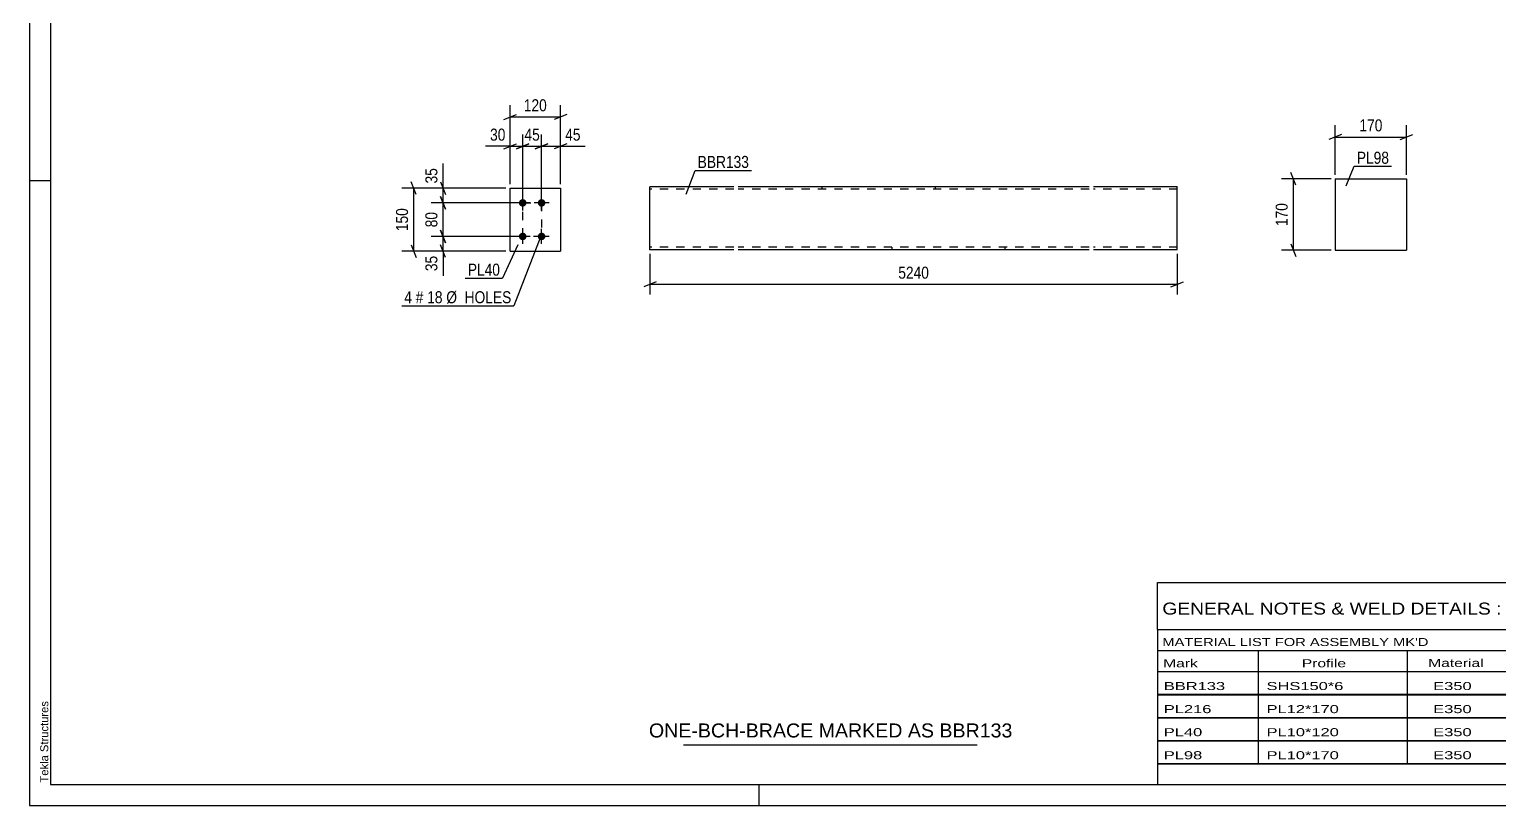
# Model space of a CAD drawing. Header units: millimetres. Extents: x 0 to 594, y 0 to 420.
# Drawn here: x 0 to 350.6, y 0 to 185.1 of the extents above; entities that cross this region are included whole.
import ezdxf

# ---------------------------------------------------------------- set-up
doc = ezdxf.new("R2010")
doc.units = ezdxf.units.MM
doc.linetypes.add('DXK_LINE_DOT2', pattern=[3.9198, 1.9599, -1.9599])
doc.styles.add('Arial', font='ARIAL.TTF', dxfattribs={"height": 0.2})
doc.styles.add('Arial Narrow', font='ARIALN.TTF', dxfattribs={"height": 0.2})

# ---------------------------------------------------------------- blocks, each defined once
blk = doc.blocks.new('Unknown-580610873-1130')
at = {"color": 5, "linetype": 'Continuous'}
for p, q in [((0, 420), (0, 0)), ((5, 415), (5, 5)), ((5, 149), (0, 149)), ((5, 5), (589, 5)), ((174, 0), (174, 5)), ((0, 0), (594, 0))]:
    blk.add_line(p, q, dxfattribs=at)
at = {"color": 174, "linetype": 'Continuous', "style": 'Arial'}
blk.add_text('Tekla Structures', height=1.9102, rotation=90, dxfattribs=at).set_placement((4.5, 5.5))
blk = doc.blocks.new('Part-580610873-2167 - 2161')
at = {"color": 2, "linetype": 'Continuous'}
for p, q in [((114.63, 132.25), (114.63, 147.25)), ((114.63, 147.25), (126.63, 147.25)), ((126.63, 147.25), (126.63, 132.25)), ((114.63, 132.25), (114.63, 132.25)), ((114.63, 132.25), (126.63, 132.25)), ((126.63, 132.25), (126.63, 132.25))]:
    blk.add_line(p, q, dxfattribs=at)
at = {"color": 7, "linetype": 'DXK_LINE_DOT2'}
for p, q in [((114.63, 147.25), (126.63, 147.25)), ((114.63, 132.25), (126.63, 132.25))]:
    blk.add_line(p, q, dxfattribs=at)
blk = doc.blocks.new('Bolt-580610873-2200 - 2161')
at = {"linetype": 'Continuous'}
for points in [[(117.63, 144.65), (117.82, 144.63), (118, 144.58), (118.16, 144.48), (118.3, 144.36), (118.41, 144.2), (118.49, 144.03), (118.53, 143.85), (118.53, 143.66), (118.49, 143.48), (118.41, 143.3), (118.3, 143.15), (118.16, 143.03), (118, 142.93), (117.82, 142.87), (117.63, 142.85), (117.44, 142.87), (117.26, 142.93), (117.1, 143.03), (116.96, 143.15), (116.85, 143.3), (116.77, 143.48), (116.74, 143.66), (116.74, 143.85), (116.77, 144.03), (116.85, 144.2), (116.96, 144.36), (117.1, 144.48), (117.26, 144.58), (117.44, 144.63)], [(122.13, 144.65), (122.32, 144.63), (122.5, 144.58), (122.66, 144.48), (122.8, 144.36), (122.91, 144.2), (122.99, 144.03), (123.03, 143.85), (123.03, 143.66), (122.99, 143.48), (122.91, 143.3), (122.8, 143.15), (122.66, 143.03), (122.5, 142.93), (122.32, 142.87), (122.13, 142.85), (121.94, 142.87), (121.76, 142.93), (121.6, 143.03), (121.46, 143.15), (121.35, 143.3), (121.27, 143.48), (121.24, 143.66), (121.24, 143.85), (121.27, 144.03), (121.35, 144.2), (121.46, 144.36), (121.6, 144.48), (121.76, 144.58), (121.94, 144.63)], [(117.63, 136.65), (117.82, 136.63), (118, 136.58), (118.16, 136.48), (118.3, 136.36), (118.41, 136.2), (118.49, 136.03), (118.53, 135.85), (118.53, 135.66), (118.49, 135.48), (118.41, 135.3), (118.3, 135.15), (118.16, 135.03), (118, 134.93), (117.82, 134.87), (117.63, 134.85), (117.44, 134.87), (117.26, 134.93), (117.1, 135.03), (116.96, 135.15), (116.85, 135.3), (116.77, 135.48), (116.74, 135.66), (116.74, 135.85), (116.77, 136.03), (116.85, 136.2), (116.96, 136.36), (117.1, 136.48), (117.26, 136.58), (117.44, 136.63)], [(122.13, 136.65), (122.32, 136.63), (122.5, 136.58), (122.66, 136.48), (122.8, 136.36), (122.91, 136.2), (122.99, 136.03), (123.03, 135.85), (123.03, 135.66), (122.99, 135.48), (122.91, 135.3), (122.8, 135.15), (122.66, 135.03), (122.5, 134.93), (122.32, 134.87), (122.13, 134.85), (121.94, 134.87), (121.76, 134.93), (121.6, 135.03), (121.46, 135.15), (121.35, 135.3), (121.27, 135.48), (121.24, 135.66), (121.24, 135.85), (121.27, 136.03), (121.35, 136.2), (121.46, 136.36), (121.6, 136.48), (121.76, 136.58), (121.94, 136.63)]]:
    blk.add_hatch(color=1, dxfattribs=at).paths.add_polyline_path(points)
at = {"color": 1, "linetype": 'Continuous'}
for p, q in [((119.43, 143.75), (115.83, 143.75)), ((117.63, 141.95), (117.63, 145.55)), ((123.93, 143.75), (120.33, 143.75)), ((122.13, 141.95), (122.13, 145.55)), ((117.63, 133.95), (117.63, 137.55)), ((122.13, 133.95), (122.13, 137.55)), ((119.43, 135.75), (115.83, 135.75)), ((123.93, 135.75), (120.33, 135.75))]:
    blk.add_line(p, q, dxfattribs=at)
blk = doc.blocks.new('Part-580610873-2404 - 2398')
at = {"color": 2, "linetype": 'Continuous'}
for p, q in [((311.39, 149.47), (328.39, 149.46)), ((311.39, 149.47), (311.39, 132.47)), ((328.39, 149.46), (328.39, 132.46)), ((311.39, 132.47), (328.39, 132.46))]:
    blk.add_line(p, q, dxfattribs=at)
blk = doc.blocks.new('Part-580610873-2436 - 2428')
at = {"color": 2, "linetype": 'Continuous'}
for p, q in [((167.98, 147.59), (147.98, 147.59)), ((147.98, 132.69), (147.98, 147.59)), ((252.71, 147.59), (168.98, 147.59)), ((273.71, 147.59), (253.71, 147.59)), ((273.71, 147.59), (273.71, 147.5)), ((273.71, 132.59), (273.71, 147.5)), ((147.98, 132.59), (147.98, 132.69)), ((167.98, 132.59), (147.98, 132.59)), ((252.71, 132.59), (168.98, 132.59)), ((273.71, 132.59), (253.71, 132.59))]:
    blk.add_line(p, q, dxfattribs=at)
at = {"color": 7, "linetype": 'DXK_LINE_DOT2'}
for p, q in [((188.98, 147.59), (188.98, 146.99)), ((215.96, 147.59), (215.96, 146.99)), ((167.98, 146.99), (147.98, 146.99)), ((252.71, 146.99), (168.98, 146.99)), ((273.71, 146.99), (253.71, 146.99)), ((147.98, 133.19), (147.98, 133.24)), ((273.71, 133.19), (273.71, 133.24)), ((167.98, 133.19), (147.98, 133.19)), ((252.71, 133.19), (168.98, 133.19)), ((205.73, 132.59), (205.73, 133.19)), ((232.71, 132.59), (232.71, 133.19)), ((273.71, 133.19), (253.71, 133.19))]:
    blk.add_line(p, q, dxfattribs=at)
blk = doc.blocks.new('Rectangle-580610873-2384 - 2161')
at = {"color": 1, "linetype": 'DXK_LINE_DOT2'}
blk.add_lwpolyline([(117.63, 143.75), (122.13, 143.75), (122.13, 135.75), (117.63, 135.75), (117.63, 143.75)], close=True, dxfattribs=at)
blk = doc.blocks.new('StraightDimension-580610873-2344 - 2161')
at = {"color": 7, "linetype": 'Continuous'}
for p, q in [((116.13, 156.65), (119.13, 157.85)), ((117.63, 144.75), (117.63, 160.1)), ((123.63, 157.85), (120.63, 156.65)), ((122.13, 144.75), (122.13, 160.1)), ((117.63, 157.25), (122.13, 157.25))]:
    blk.add_line(p, q, dxfattribs=at)
at = {"color": 0}
blk.add_wipeout([(122.31, 158), (122.31, 162.2), (117.45, 162.2), (117.45, 158)], dxfattribs=at)
at = {"color": 3, "style": 'Arial Narrow'}
blk.add_text('45', height=2.863, dxfattribs=at).set_placement((118.05, 158.6))
blk = doc.blocks.new('StraightDimension-580610873-2300 - 2161')
at = {"color": 7, "linetype": 'Continuous'}
for p, q in [((113.63, 147.25), (95.78, 147.25)), ((98.03, 148.75), (99.23, 145.75)), ((98.63, 143.75), (98.63, 147.25)), ((116.63, 143.75), (95.78, 143.75)), ((99.23, 142.25), (98.03, 145.25))]:
    blk.add_line(p, q, dxfattribs=at)
at = {"color": 0}
blk.add_wipeout([(97.88, 152.64), (93.68, 152.64), (93.68, 147.78), (97.88, 147.78)], dxfattribs=at)
at = {"color": 7, "linetype": 'Continuous'}
blk.add_line((98.63, 147.25), (98.63, 153.16), dxfattribs=at)
blk.add_line((98.63, 147.25), (98.63, 153.16), dxfattribs=at)
at = {"color": 3, "style": 'Arial Narrow'}
blk.add_text('35', height=2.863, rotation=90.0002, dxfattribs=at).set_placement((97.28, 148.38))
blk = doc.blocks.new('StraightDimension-580610873-2277 - 2161')
at = {"color": 7, "linetype": 'Continuous'}
for p, q in [((98.03, 137.25), (99.23, 134.25)), ((116.63, 135.75), (95.78, 135.75)), ((99.23, 130.75), (98.03, 133.75)), ((98.63, 132.25), (98.63, 135.75)), ((113.63, 132.25), (95.78, 132.25))]:
    blk.add_line(p, q, dxfattribs=at)
at = {"color": 0}
blk.add_wipeout([(97.88, 131.73), (93.68, 131.73), (93.68, 126.87), (97.88, 126.87)], dxfattribs=at)
at = {"color": 7, "linetype": 'Continuous'}
blk.add_line((98.63, 132.25), (98.63, 126.35), dxfattribs=at)
blk.add_line((98.63, 132.25), (98.63, 126.35), dxfattribs=at)
at = {"color": 3, "style": 'Arial Narrow'}
blk.add_text('35', height=2.863, rotation=90.0002, dxfattribs=at).set_placement((97.28, 127.47))
blk = doc.blocks.new('StraightDimension-580610873-2290 - 2161')
at = {"color": 7, "linetype": 'Continuous'}
for p, q in [((116.63, 143.75), (95.78, 143.75)), ((98.03, 145.25), (99.23, 142.25)), ((98.63, 135.75), (98.63, 143.75)), ((99.23, 134.25), (98.03, 137.25)), ((116.63, 135.75), (95.78, 135.75))]:
    blk.add_line(p, q, dxfattribs=at)
at = {"color": 0}
blk.add_wipeout([(97.88, 142.18), (93.68, 142.18), (93.68, 137.33), (97.88, 137.33)], dxfattribs=at)
at = {"color": 3, "style": 'Arial Narrow'}
blk.add_text('80', height=2.863, rotation=90.0002, dxfattribs=at).set_placement((97.28, 137.93))
blk = doc.blocks.new('StraightDimension-580610873-2314 - 2161')
at = {"color": 7, "linetype": 'Continuous'}
for p, q in [((113.63, 147.25), (88.78, 147.25)), ((92.23, 145.75), (91.03, 148.75)), ((91.63, 132.25), (91.63, 147.25)), ((91.03, 133.75), (92.23, 130.75)), ((113.63, 132.25), (88.78, 132.25))]:
    blk.add_line(p, q, dxfattribs=at)
at = {"color": 0}
blk.add_wipeout([(90.88, 143.1), (86.68, 143.1), (86.68, 136.41), (90.88, 136.41)], dxfattribs=at)
at = {"color": 3, "style": 'Arial Narrow'}
blk.add_text('150', height=2.863, rotation=90.0002, dxfattribs=at).set_placement((90.28, 137.01))
blk = doc.blocks.new('StraightDimension-580610873-2331 - 2161')
at = {"color": 7, "linetype": 'Continuous'}
for p, q in [((113.13, 156.65), (116.13, 157.85)), ((114.63, 148.25), (114.63, 160.1)), ((119.13, 157.85), (116.13, 156.65)), ((117.63, 144.75), (117.63, 160.1)), ((114.63, 157.25), (117.63, 157.25))]:
    blk.add_line(p, q, dxfattribs=at)
at = {"color": 0}
blk.add_wipeout([(114.11, 158), (114.11, 162.2), (109.25, 162.2), (109.25, 158)], dxfattribs=at)
at = {"color": 7, "linetype": 'Continuous'}
blk.add_line((114.63, 157.25), (108.72, 157.25), dxfattribs=at)
blk.add_line((114.63, 157.25), (108.72, 157.25), dxfattribs=at)
at = {"color": 3, "style": 'Arial Narrow'}
blk.add_text('30', height=2.863, dxfattribs=at).set_placement((109.85, 158.6))
blk = doc.blocks.new('StraightDimension-580610873-2354 - 2161')
at = {"color": 7, "linetype": 'Continuous'}
for p, q in [((120.63, 156.65), (123.63, 157.85)), ((122.13, 144.75), (122.13, 160.1)), ((128.13, 157.85), (125.13, 156.65)), ((126.63, 148.25), (126.63, 160.1)), ((122.13, 157.25), (126.63, 157.25))]:
    blk.add_line(p, q, dxfattribs=at)
at = {"color": 0}
blk.add_wipeout([(132.01, 158), (132.01, 162.2), (127.16, 162.2), (127.16, 158)], dxfattribs=at)
at = {"color": 7, "linetype": 'Continuous'}
blk.add_line((126.63, 157.25), (132.54, 157.25), dxfattribs=at)
blk.add_line((126.63, 157.25), (132.54, 157.25), dxfattribs=at)
at = {"color": 3, "style": 'Arial Narrow'}
blk.add_text('45', height=2.863, dxfattribs=at).set_placement((127.76, 158.6))
blk = doc.blocks.new('StraightDimension-580610873-2368 - 2161')
at = {"color": 7, "linetype": 'Continuous'}
for p, q in [((113.13, 163.65), (116.13, 164.85)), ((114.63, 148.25), (114.63, 167.1)), ((128.13, 164.85), (125.13, 163.65)), ((126.63, 148.25), (126.63, 167.1)), ((114.63, 164.25), (126.63, 164.25))]:
    blk.add_line(p, q, dxfattribs=at)
at = {"color": 0}
blk.add_wipeout([(123.97, 165), (123.97, 169.2), (117.29, 169.2), (117.29, 165)], dxfattribs=at)
at = {"color": 3, "style": 'Arial Narrow'}
blk.add_text('120', height=2.863, dxfattribs=at).set_placement((117.89, 165.6))
blk = doc.blocks.new('StraightDimension-580610873-2406 - 2398')
at = {"color": 7, "linetype": 'Continuous'}
for p, q in [((311.39, 150.47), (311.39, 162.32)), ((328.39, 150.46), (328.39, 162.32)), ((312.89, 160.07), (309.89, 158.87)), ((311.39, 159.47), (328.39, 159.47)), ((326.89, 158.87), (329.89, 160.07))]:
    blk.add_line(p, q, dxfattribs=at)
at = {"color": 0}
blk.add_wipeout([(323.23, 160.22), (323.23, 164.42), (316.55, 164.42), (316.55, 160.22)], dxfattribs=at)
at = {"color": 3, "style": 'Arial Narrow'}
blk.add_text('170', height=2.863, dxfattribs=at).set_placement((317.15, 160.82))
blk = doc.blocks.new('StraightDimension-580610873-2417 - 2398')
at = {"color": 7, "linetype": 'Continuous'}
for p, q in [((301.99, 147.97), (300.79, 150.97)), ((310.39, 149.47), (298.54, 149.47)), ((301.39, 132.47), (301.39, 149.47)), ((300.79, 133.97), (301.99, 130.97)), ((310.39, 132.47), (298.54, 132.47))]:
    blk.add_line(p, q, dxfattribs=at)
at = {"color": 0}
blk.add_wipeout([(300.64, 144.31), (296.44, 144.31), (296.44, 137.62), (300.64, 137.62)], dxfattribs=at)
at = {"color": 3, "style": 'Arial Narrow'}
blk.add_text('170', height=2.863, rotation=90.0002, dxfattribs=at).set_placement((300.04, 138.22))
blk = doc.blocks.new('StraightDimension-580610873-2441 - 2428')
at = {"color": 7, "linetype": 'Continuous'}
for p, q in [((147.98, 131.59), (147.98, 121.93)), ((273.71, 131.59), (273.71, 121.93)), ((149.48, 124.93), (146.48, 123.73)), ((147.98, 124.33), (273.71, 124.33)), ((272.21, 123.73), (275.21, 124.93))]:
    blk.add_line(p, q, dxfattribs=at)
at = {"color": 0}
blk.add_wipeout([(215.1, 125.08), (215.1, 129.28), (206.59, 129.28), (206.59, 125.08)], dxfattribs=at)
at = {"color": 3, "style": 'Arial Narrow'}
blk.add_text('5240', height=2.863, dxfattribs=at).set_placement((207.19, 125.68))
blk = doc.blocks.new('Unknown-580610873-4441')
at = {"color": 7, "linetype": 'Continuous'}
for p, q in [((269, 53.25), (429, 53.25)), ((269, 42), (269, 53.25)), ((429, 53.25), (429, 42)), ((269, 42), (429, 42)), ((269, 42), (269, 37)), ((429, 42), (429, 37)), ((269, 37), (429, 37)), ((269, 37), (269, 32)), ((293, 37), (293, 32)), ((328.5, 37), (328.5, 32)), ((354.5, 37), (354.5, 32)), ((367.5, 37), (367.5, 32)), ((385, 37), (385, 32)), ((407, 37), (407, 32)), ((429, 37), (429, 32)), ((269, 32), (429, 32)), ((269, 31.95), (269, 26.55)), ((269, 31.95), (429, 31.95)), ((293, 32), (293, 26.5)), ((328.5, 32), (328.5, 26.5)), ((354.5, 32), (354.5, 26.5)), ((367.5, 32), (367.5, 26.5)), ((385, 32), (385, 26.5)), ((407, 32), (407, 26.5)), ((429, 31.95), (429, 26.55)), ((269, 26.55), (429, 26.55)), ((269, 26.45), (269, 21.05)), ((269, 26.45), (429, 26.45)), ((293, 26.5), (293, 21)), ((328.5, 26.5), (328.5, 21)), ((354.5, 26.5), (354.5, 21)), ((367.5, 26.5), (367.5, 21)), ((385, 26.5), (385, 21)), ((407, 26.5), (407, 21)), ((429, 26.45), (429, 21.05)), ((269, 21.05), (429, 21.05)), ((269, 20.95), (269, 15.55)), ((269, 20.95), (429, 20.95)), ((293, 21), (293, 15.5)), ((328.5, 21), (328.5, 15.5)), ((354.5, 21), (354.5, 15.5)), ((367.5, 21), (367.5, 15.5)), ((385, 21), (385, 15.5)), ((407, 21), (407, 15.5)), ((429, 20.95), (429, 15.55)), ((269, 15.55), (429, 15.55)), ((269, 15.45), (269, 10.05)), ((269, 15.45), (429, 15.45)), ((293, 15.5), (293, 10)), ((328.5, 15.5), (328.5, 10)), ((354.5, 15.5), (354.5, 10)), ((367.5, 15.5), (367.5, 10)), ((385, 15.5), (385, 10)), ((407, 15.5), (407, 10)), ((429, 15.45), (429, 10.05)), ((269, 10.05), (429, 10.05)), ((269, 10), (429, 10)), ((269, 10), (269, 5)), ((385, 10), (385, 5)), ((407, 10), (407, 5)), ((429, 10), (429, 5)), ((269, 5), (429, 5))]:
    blk.add_line(p, q, dxfattribs=at)
at = {"color": 7, "style": 'Arial Narrow'}
for s, height, width, p in [('GENERAL NOTES & WELD DETAILS :', 2.8633, 1.4, (270.15, 45.56)), ('REFER TYP DRAWING TYP-01', 1.9089, 1.6, (353.7, 45.66)), ("MATERIAL LIST FOR ASSEMBLY MK'D", 1.9089, 1.6, (270.15, 38.06)), ('BBR133', 1.909, 1.794707, (361.48, 37.97)), ('1', 1.91, 1.794707, (391.08, 38.06)), ('No. Required', 1.9089, 1.6, (400.41, 38.06)), ('Material', 1.909, 1.7, (333.54, 33.06)), ('Length', 1.909, 1.7, (369, 33.06)), ('Weight', 1.909, 1.7, (411, 33.06)), ('Mark', 1.909, 1.7, (270.34, 33)), ('Profile', 1.909, 1.7, (303.41, 33)), ('No.', 1.909, 1.7, (358.5, 33.06)), ('Area', 1.909, 1.7, (391.5, 33.06))]:
    blk.add_text(s, height=height, dxfattribs=dict(at, width=width)).set_placement(p)
at = {"color": 7, "linetype": 'Continuous', "style": 'Arial Narrow'}
for s, height, width, p in [('BBR133', 1.909, 1.794707, (270.5, 27.56)), ('SHS150*6', 1.909, 1.794707, (295, 27.56)), ('E350', 1.909, 1.794707, (334.74, 27.56)), ('1', 1.91, 1.794707, (358.86, 27.56)), ('5240', 1.909, 1.794707, (371.58, 27.56)), ('3.1', 1.909, 1.794707, (395.32, 27.56)), ('141.8', 1.909, 1.794707, (411.96, 27.56)), ('PL216', 1.909, 1.794707, (270.5, 22.06)), ('PL12*170', 1.909, 1.794707, (295, 22.06)), ('E350', 1.909, 1.794707, (334.74, 22.06)), ('1', 1.91, 1.794707, (358.86, 22.06)), ('686', 1.909, 1.794707, (373.77, 22.06)), ('0.3', 1.909, 1.794707, (395.32, 22.06)), ('11.0', 1.909, 1.794707, (414.14, 22.06)), ('PL40', 1.909, 1.794707, (270.5, 16.56)), ('PL10*120', 1.909, 1.794707, (295, 16.56)), ('E350', 1.909, 1.794707, (334.74, 16.56)), ('4', 1.91, 1.794707, (358.86, 16.56)), ('150', 1.909, 1.794707, (373.77, 16.56)), ('0.0', 1.909, 1.794707, (395.32, 16.56)), ('5.7', 1.909, 1.794707, (416.33, 16.56)), ('PL98', 1.909, 1.794707, (270.5, 11.06)), ('PL10*170', 1.909, 1.794707, (295, 11.06)), ('E350', 1.909, 1.794707, (334.74, 11.06)), ('2', 1.91, 1.794707, (358.86, 11.06)), ('170', 1.909, 1.794707, (373.77, 11.06)), ('0.1', 1.909, 1.794707, (395.32, 11.06)), ('4.5', 1.909, 1.794707, (416.33, 11.06)), ('Total', 1.909, 1.7, (371.33, 6.5)), ('3.7', 1.909, 1.794707, (394.83, 6.5)), ('163.0', 1.909, 1.794707, (411.96, 6.5))]:
    blk.add_text(s, height=height, dxfattribs=dict(at, width=width)).set_placement(p)
blk = doc.blocks.new('Unknown-580610873-4442')
at = {"color": 7, "linetype": 'Continuous'}
blk.add_line((156, 14.5), (226, 14.5), dxfattribs=at)
at = {"color": 7, "style": 'Arial'}
blk.add_text('ONE-BCH-BRACE MARKED AS BBR133', height=3.3428, dxfattribs=at).set_placement((147.73, 16.25))
blk = doc.blocks.new('Mark-580610873-2163 - 2161')
at = {"color": 0}
blk.add_wipeout([(112.22, 126.4), (112.22, 129.4), (104.54, 129.4), (104.54, 126.4)], dxfattribs=at)
blk.add_wipeout([(112.22, 126.4), (112.22, 129.4), (104.54, 129.4), (104.54, 126.4)], dxfattribs=at)
at = {"color": 30, "linetype": 'Continuous'}
for p in [(116.47, 133.76), (103.94, 125.8)]:
    blk.add_line(p, (112.82, 125.8), dxfattribs=at)
at = {"color": 3, "style": 'Arial Narrow'}
blk.add_text('PL40', height=2.863, dxfattribs=at).set_placement((104.54, 126.4))
blk = doc.blocks.new('Mark-580610873-2196 - 2161')
at = {"color": 0}
blk.add_wipeout([(91.22, 119.82), (91.22, 122.82), (89.39, 122.82), (89.39, 119.82)], dxfattribs=at)
blk.add_wipeout([(91.22, 119.82), (91.22, 122.82), (89.39, 122.82), (89.39, 119.82)], dxfattribs=at)
blk.add_wipeout([(93.95, 119.82), (93.95, 122.82), (92.12, 122.82), (92.12, 119.82)], dxfattribs=at)
blk.add_wipeout([(93.95, 119.82), (93.95, 122.82), (92.12, 122.82), (92.12, 119.82)], dxfattribs=at)
at = {"color": 3, "style": 'Arial Narrow'}
blk.add_text('4', height=2.86, dxfattribs=at).set_placement((89.39, 119.82))
at = {"color": 0}
blk.add_wipeout([(98.51, 119.82), (98.51, 122.82), (94.85, 122.82), (94.85, 119.82)], dxfattribs=at)
blk.add_wipeout([(98.51, 119.82), (98.51, 122.82), (94.85, 122.82), (94.85, 119.82)], dxfattribs=at)
at = {"color": 3, "style": 'Arial Narrow'}
blk.add_text('#', height=2.86, dxfattribs=at).set_placement((92.12, 119.82))
at = {"color": 0}
blk.add_wipeout([(114.93, 119.82), (114.93, 122.82), (99.41, 122.82), (99.41, 119.82)], dxfattribs=at)
blk.add_wipeout([(114.93, 119.82), (114.93, 122.82), (99.41, 122.82), (99.41, 119.82)], dxfattribs=at)
at = {"color": 7, "linetype": 'Continuous'}
for p in [(121.96, 135.85), (88.79, 119.22)]:
    blk.add_line(p, (115.53, 119.22), dxfattribs=at)
at = {"color": 3, "style": 'Arial Narrow'}
for s, p in [('18', (94.85, 119.82)), ('Ø  HOLES', (99.41, 119.82))]:
    blk.add_text(s, height=2.863, dxfattribs=at).set_placement(p)
blk = doc.blocks.new('Mark-580610873-2400 - 2398')
at = {"color": 0}
blk.add_wipeout([(324.2, 153.09), (324.2, 156.09), (316.53, 156.09), (316.53, 153.09)], dxfattribs=at)
blk.add_wipeout([(324.2, 153.09), (324.2, 156.09), (316.53, 156.09), (316.53, 153.09)], dxfattribs=at)
at = {"color": 30, "linetype": 'Continuous'}
for p, q in [((313.96, 147.81), (315.93, 152.49)), ((315.93, 152.49), (324.8, 152.49))]:
    blk.add_line(p, q, dxfattribs=at)
at = {"color": 3, "style": 'Arial Narrow'}
blk.add_text('PL98', height=2.863, dxfattribs=at).set_placement((316.53, 153.09))
blk = doc.blocks.new('Mark-580610873-2432 - 2428')
at = {"color": 0}
blk.add_wipeout([(171.59, 152.09), (171.59, 155.09), (159.35, 155.09), (159.35, 152.09)], dxfattribs=at)
blk.add_wipeout([(171.59, 152.09), (171.59, 155.09), (159.35, 155.09), (159.35, 152.09)], dxfattribs=at)
at = {"color": 30, "linetype": 'Continuous'}
for p, q in [((156.62, 145.84), (158.75, 151.49)), ((158.75, 151.49), (172.19, 151.49))]:
    blk.add_line(p, q, dxfattribs=at)
at = {"color": 3, "style": 'Arial Narrow'}
blk.add_text('BBR133', height=2.863, dxfattribs=at).set_placement((159.35, 152.09))

msp = doc.modelspace()

# ---------------------------------------------------------------- block references
for name in ['Unknown-580610873-1130', 'Part-580610873-2167 - 2161', 'Part-580610873-2436 - 2428', 'Part-580610873-2404 - 2398', 'Bolt-580610873-2200 - 2161', 'Rectangle-580610873-2384 - 2161', 'Unknown-580610873-4441', 'Unknown-580610873-4442']:
    msp.add_blockref(name, (0, 0))

# ---------------------------------------------------------------- next in the draw order: block references
for name in ['StraightDimension-580610873-2344 - 2161', 'StraightDimension-580610873-2406 - 2398', 'Mark-580610873-2432 - 2428', 'StraightDimension-580610873-2277 - 2161', 'StraightDimension-580610873-2441 - 2428']:
    msp.add_blockref(name, (0, 0))

# ---------------------------------------------------------------- next in the draw order: block references
for name in ['Mark-580610873-2400 - 2398', 'StraightDimension-580610873-2300 - 2161', 'StraightDimension-580610873-2417 - 2398']:
    msp.add_blockref(name, (0, 0))

# ---------------------------------------------------------------- next in the draw order: block references
msp.add_blockref('StraightDimension-580610873-2290 - 2161', (0, 0))

# ---------------------------------------------------------------- next in the draw order: block references
msp.add_blockref('StraightDimension-580610873-2314 - 2161', (0, 0))

# ---------------------------------------------------------------- next in the draw order: block references
for name in ['StraightDimension-580610873-2331 - 2161', 'Mark-580610873-2163 - 2161']:
    msp.add_blockref(name, (0, 0))

# ---------------------------------------------------------------- next in the draw order: block references
for name in ['StraightDimension-580610873-2354 - 2161', 'Mark-580610873-2196 - 2161']:
    msp.add_blockref(name, (0, 0))

# ---------------------------------------------------------------- next in the draw order: block references
msp.add_blockref('StraightDimension-580610873-2368 - 2161', (0, 0))

doc.saveas('drawing.dxf')
